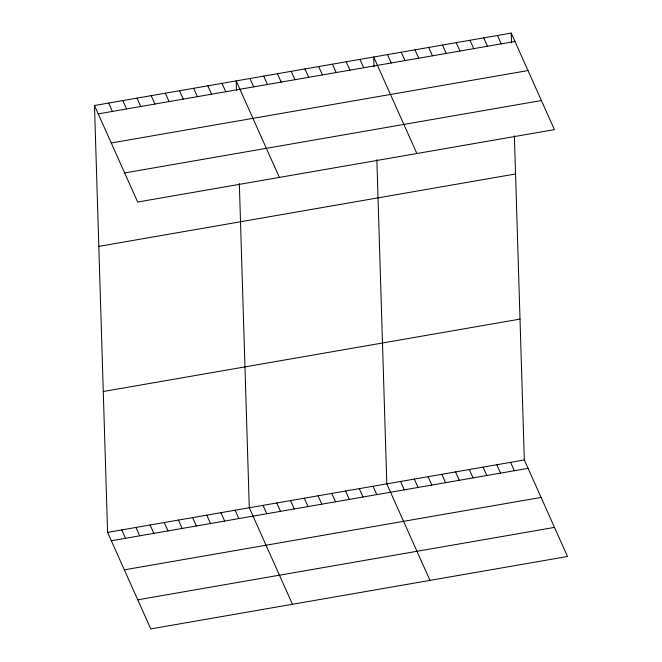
<?xml version="1.0" encoding="UTF-8"?>
<svg xmlns="http://www.w3.org/2000/svg" width="662" height="662" viewBox="0 0 662 662"><rect width="100%" height="100%" fill="white"/><g stroke="black" fill="none" stroke-linecap="round" stroke-linejoin="round"><path stroke-width="0.99" d="M94.492 105.515L511.238 33.1L554.408 129.62L137.671 202.034L94.492 105.515L107.592 532.38L150.762 628.9L567.508 556.485L524.329 459.966L514.382 135.818M98.241 113.889L514.978 41.474M111.249 142.975L527.995 70.561M124.655 172.947L541.4 100.533M98.82 246.38L515.557 173.965M103.272 391.515L520.009 319.101M107.592 532.38L524.329 459.966M111.332 540.755L528.077 468.332M124.348 569.841L541.086 497.427M137.754 599.813L554.491 527.399M497.485 35.491L501.225 43.858M483.732 37.883L487.472 46.249M469.979 40.266L473.719 48.64M456.226 42.658L459.966 51.032M442.473 45.049L446.221 53.415M428.719 47.441L432.468 55.807M414.966 49.832L418.715 58.198M401.213 52.215L404.962 60.59M387.46 54.607L391.209 62.981M416.886 153.518L373.707 56.998L374.013 66.779M359.963 59.39L363.703 67.756M346.209 61.773L349.95 70.147M510.576 462.357L514.324 470.723M332.456 64.164L336.197 72.539M318.703 66.556L322.444 74.93M496.823 464.741L500.571 473.115M304.95 68.947L308.691 77.313M483.07 467.132L486.818 475.506M291.197 71.339L294.938 79.705M469.317 469.524L473.065 477.898M277.444 73.722L281.185 82.096M455.572 471.915L459.312 480.281M263.691 76.113L267.44 84.488M441.819 474.306L445.559 482.672M249.938 78.505L253.687 86.871M428.066 476.69L431.806 485.064M279.364 177.416L236.185 80.896L236.483 90.677M414.313 479.081L418.053 487.455M400.56 481.473L404.3 489.847M222.018 83.354L225.759 91.728M429.977 580.384L386.807 483.864L376.86 159.708M207.851 85.82L211.592 94.186M373.054 486.256L376.794 494.622M193.676 88.278L197.425 96.652M359.3 488.639L363.049 497.013M179.51 90.744L183.258 99.11M345.547 491.03L349.296 499.405M165.343 93.201L169.083 101.576M331.794 493.422L335.543 501.788M151.168 95.667L154.916 104.042M318.041 495.813L321.79 504.179M137.001 98.133L140.749 106.499M304.288 498.196L308.037 506.571M122.834 100.591L126.574 108.965M290.535 500.588L294.284 508.962M108.667 103.057L112.408 111.423M276.782 502.979L280.531 511.354M263.037 505.371L266.778 513.737M292.455 604.282L249.284 507.762L239.338 183.606M235.109 510.22L238.858 518.594M220.942 512.686L224.691 521.052M206.776 515.144L210.516 523.518M192.601 517.61L196.349 525.976M178.434 520.067L182.182 528.442M164.267 522.533L168.007 530.899M150.1 524.991L153.841 533.365M135.925 527.457L139.674 535.823M121.758 529.914L125.507 538.289M511.238 33.1L511.536 42.881"/></g></svg>
